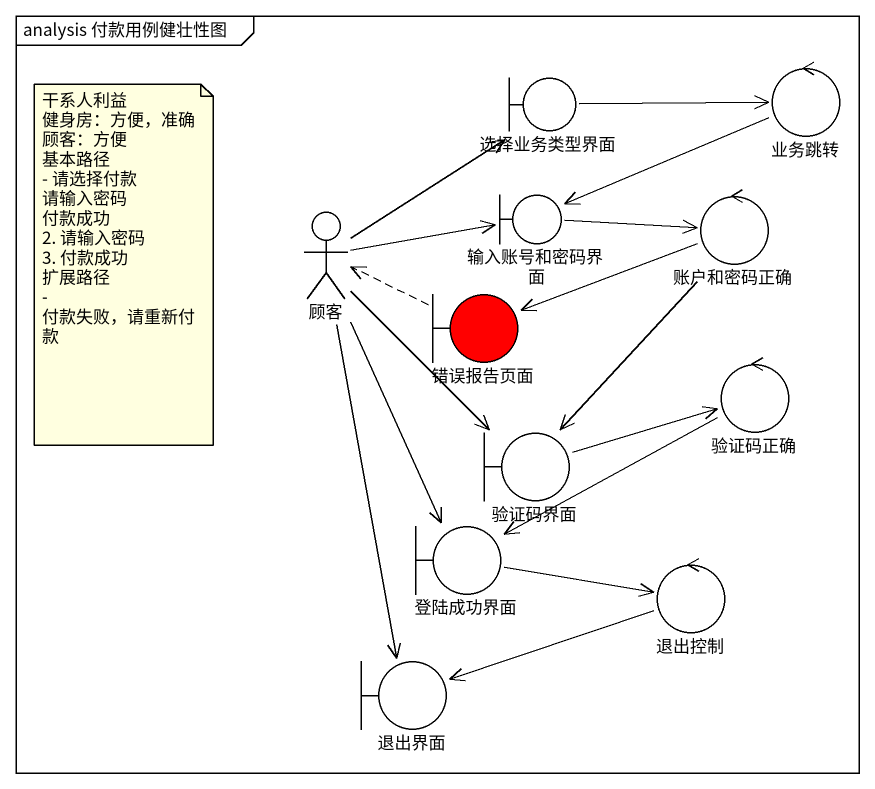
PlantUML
@startuml
mainframe analysis 付款用例健壮性图
boundary 选择业务类型界面
control 业务跳转
actor 顾客
boundary 输入账号和密码界面
control 账户和密码正确
boundary 错误报告页面 #FF0000
control 验证码正确
boundary 验证码界面
boundary 登陆成功界面
control 退出控制
boundary 退出界面
选择业务类型界面 -right-> 业务跳转
业务跳转 -left-> 输入账号和密码界面
顾客 -up-> 选择业务类型界面
顾客 -right-> 输入账号和密码界面
顾客 --> 验证码界面
顾客 --> 登陆成功界面
顾客 --> 退出界面
输入账号和密码界面 -right-> 账户和密码正确
账户和密码正确 -left-> 错误报告页面
账户和密码正确 --> 验证码界面
错误报告页面 .left.> 顾客
验证码正确 -left-> 登陆成功界面
验证码界面 -right-> 验证码正确
登陆成功界面 -right-> 退出控制
退出控制 -left-> 退出界面
note as N1
  干系人利益
  健身房：方便，准确
  顾客：方便
  基本路径
  - 请选择付款 请输入密码 付款成功
  2. 请输入密码
  3. 付款成功
  扩展路径
  - 付款失败，请重新付款
end note
@enduml
